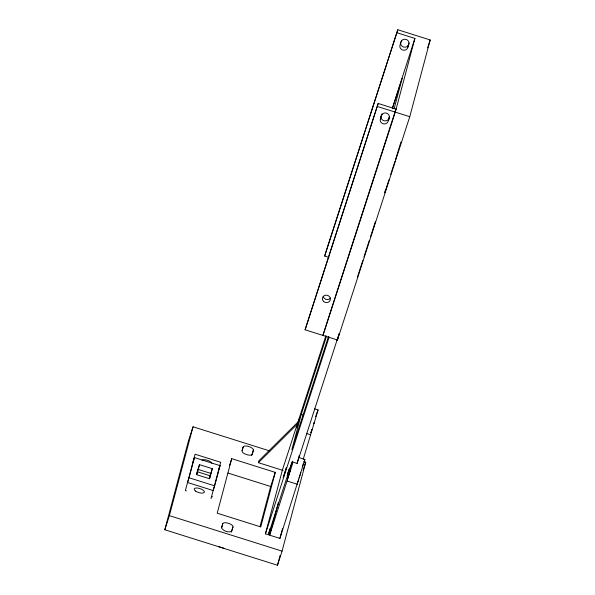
<?xml version="1.0" encoding="UTF-8"?>
<svg xmlns="http://www.w3.org/2000/svg" width="595" height="595" viewBox="0 0 595 595"><rect width="100%" height="100%" fill="white"/><g stroke="black" fill="none" stroke-linecap="round" stroke-linejoin="round"><path stroke-width="0.89" d="M300.825 472.49L300.758 472.437M313.989 423.008L314.078 422.651L313.796 423.692M243.147 447.038L242.128 450.891A5.37 2.09 17.9 0 0 246.427 454.543A5.37 2.09 17.9 0 0 252.302 454.312L253.425 450.088A5.37 2.09 17.9 0 0 248.613 446.481A5.37 2.09 17.9 0 0 243.147 447.038L242.009 450.564M220.812 547.4L164.808 529.766L188.451 440.902L193.025 426.786L269.609 450.898M164.808 529.766L169.382 515.642L193.025 426.786M189.069 477.778L194.446 457.585L220.053 465.647L214.676 485.847L213.159 490.555L187.544 482.486L189.069 477.778L214.676 485.847M196.543 474.237L196.99 472.556M196.633 474.408L197.979 469.358L210.786 473.389L209.44 478.44M199.504 464.65L196.819 474.751L209.618 478.782L212.311 468.681L199.504 464.65L197.22 471.709L210.02 475.747L209.351 478.268M211.009 498.632L218.529 470.355M218.767 469.462L220.678 462.278L195.071 454.216L185.395 490.57L186.391 490.882M231.723 458.671L217.212 513.195L260.751 526.902L275.254 472.378L231.723 458.671L229.439 465.729M222.746 523.712L221.704 528.308C223.772 531.179 228.272 532.689 231.604 531.424L232.995 526.902A5.37 2.09 17.9 0 0 228.368 523.273A5.37 2.09 17.9 0 0 222.746 523.712L221.6 527.237M283.056 470.452L258.409 462.694L258.944 460.671L298.11 421.87M328.968 257.427L324.699 256.088L325.502 253.054L397.795 29.75L430.192 39.954L409.769 116.694L337.477 339.998L305.086 329.801L378.182 103.463L395.935 109.056L322.84 335.387M259.985 526.724L270.688 486.502L275.254 472.378M305.086 329.801L378.182 103.463M324.699 256.088L397.795 29.75M339.076 333.81L297.113 463.416L291.989 461.809L268.367 534.779L265.422 533.849L282.35 470.236L325.978 335.476M268.367 534.779L270.033 528.509M326.41 336.681L301.226 414.47L291.862 449.656L328.492 336.517M298.883 457.51L304.938 459.452L279.895 538.408L269.647 535.18L278.348 502.485M389.487 116.977L388.066 121.417A4.031 3.711 14.9 0 1 383.083 123.738A4.031 3.711 14.9 0 1 380.384 119L381.759 114.203M380.384 119L381.93 113.95M401.142 41.754A4.031 3.711 14.9 0 1 406.125 39.434A4.031 3.711 14.9 0 1 408.825 44.171L407.679 47.704A4.031 3.711 14.9 0 1 402.696 50.025A4.031 3.711 14.9 0 1 399.996 45.287L401.543 40.237M297.113 463.416L299.233 455.465M407.679 47.704L409.055 42.907M394.098 108.796L402.213 78.272L392.336 108.788M279.895 538.408L282.476 528.687M396.991 32.777L414.916 38.422L395.303 112.135L323.011 335.446M221.481 547.616L277.486 565.25L280.111 555.373M337.477 339.998L339.12 333.817M277.486 565.25L282.06 551.126L305.704 462.263L303.941 461.713M384.727 192.743L385.441 190.05M400.918 142.071L395.497 159.638M328.767 336.807L328.514 337.871L328.879 336.889M336.837 339.351L336.584 340.407L336.941 339.425M311.133 431.739L310.858 432.788L311.237 431.821M297.775 481.905L297.969 481.221M288.895 470.273L289.155 469.373M300.349 474.133L300.631 473.174M287.668 473.672L288.463 471.039M303.19 459.347L318.102 409.97L314.614 408.839M292.733 463.237L269.647 535.18M311.416 430.787L311.765 429.62M299.999 475.293L299.173 477.926M287.742 474.014L288.159 472.683M192.921 462.293L194.446 457.585M210.02 475.747L212.311 468.681M218.782 469.574L220.053 465.647M251.715 455.383L253.425 450.088M231.276 532.198L232.995 526.902M389.442 116.62L388.87 118.39A4.031 3.711 14.9 0 1 383.887 120.711A4.031 3.711 14.9 0 1 381.187 115.965M392.343 108.149L414.916 38.422M388.669 120.123L389.517 117.505M394.797 112.589L395.935 109.056M265.422 533.849L329.013 337.439M427.619 47.898L430.192 39.954M357.409 277.181L362.809 260.491M363.947 256.981L369.354 240.291M370.492 236.773L375.326 221.846M384.764 192.765L389.004 179.69M390.692 174.461L394.931 161.379M303.13 470.214L305.704 462.263L303.919 461.787M311.549 430.884L311.929 429.739M298.385 480.366L298.764 479.22M292.807 461.244L287.214 475.517M315.662 416.626L316.488 414.172M302.498 466.108L303.324 463.654M300.215 474.029L300.527 473.092M288.947 469.641L289.192 468.92M316.763 413.361L318.028 409.918M297.842 481.957L298.073 481.303M304.402 460.545L304.863 459.392M258.409 462.694L297.574 423.893M223.839 548.226L218.514 546.552M377.379 106.49L409.769 116.694M301.226 414.47L303.435 415.161M306.313 433.443L310.583 434.789M287.177 481.043L297.418 484.263M228.019 473.062L270.688 486.502M211.56 496.535L212.564 496.847M169.382 515.642L282.06 551.126M330.597 297.946A4.031 3.711 14.9 0 1 323.286 296.578M381.529 115.467A4.031 3.711 14.9 0 1 386.512 113.147A4.031 3.711 14.9 0 1 389.212 117.884M408.482 44.677A4.031 3.711 14.9 0 1 403.499 46.998A4.031 3.711 14.9 0 1 400.807 42.252M201.988 460.203A5.37 2.09 17.9 0 1 207.335 460.27A5.37 2.09 17.9 0 1 211.887 463.319M283.25 477.562L286.44 467.536L283.25 477.562M296.496 427.82L299.664 417.891L296.496 427.82M287.534 478.678L287.467 479.057L290.643 468.882L287.534 478.678M323.464 301.345A4.031 3.711 14.9 0 0 330.218 300.103A4.031 3.711 14.9 0 0 325.443 295.232A4.031 3.711 14.9 0 0 323.464 301.345M195.614 491.098A5.37 2.09 17.9 0 0 204.241 492.481A5.37 2.09 17.9 0 0 197.979 488.101A5.37 2.09 17.9 0 0 195.614 491.098"/></g></svg>
